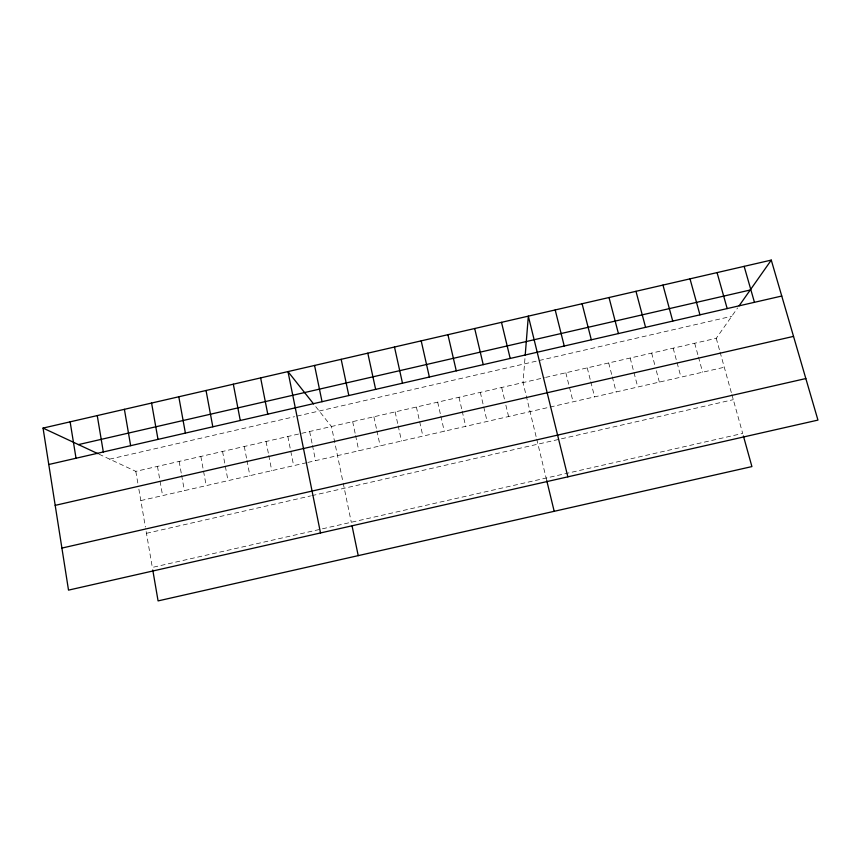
<?xml version="1.0" encoding="UTF-8"?>
<svg xmlns="http://www.w3.org/2000/svg" width="861" height="861" viewBox="0 0 861 861"><rect width="100%" height="100%" fill="white"/><g stroke="black" fill="none" stroke-linecap="round" stroke-linejoin="round"><path stroke-width="0.65" stroke-dasharray="4.3 3.23" d="M524.941 358.606L523.025 382.596L536.414 437.883M545.67 377.398L716.244 338.308L737.608 307.947M109.638 459.15L294.527 416.692M297.12 416.089L731.732 316.288M99.004 454.188L135.812 471.354L544.41 377.688M140.838 500.585L306.538 462.723M307.829 462.422L724.284 367.249M146.467 533.314L310.53 495.947M311.822 495.656L733.292 399.655M315.761 406.661L331.463 426.507L342.958 481.977M716.244 338.308L719.742 350.89M720.087 352.149L731.559 393.402M731.904 394.65L742.688 433.427L152.322 567.421L145.595 528.267M694.687 343.248L698.142 355.83M698.486 357.089L702.619 372.2M673.162 348.178L680.976 377.15M651.648 353.107L655.006 365.71M656.34 370.747L659.354 382.09M630.166 358.036L637.753 387.019M608.695 362.955L611.945 375.568M612.268 376.827L616.175 391.959M587.245 367.873L590.452 380.487M590.775 381.746L594.617 396.878M565.817 372.781L573.082 401.807M536.715 439.132L546.757 480.589M501.662 387.493L504.675 400.128M505.87 405.176L508.582 416.541M480.32 392.379L487.122 421.449M458.988 397.276L461.905 409.911M462.196 411.181L465.693 426.346M437.689 402.152L440.552 414.798M440.832 416.067L444.276 431.243M416.401 407.038L422.88 436.129M395.134 411.913L397.9 424.57M398.18 425.829L401.506 441.015M373.889 416.778L376.612 429.435M376.881 430.704L380.153 445.901M352.666 421.642L355.345 434.31M355.615 435.58L358.811 450.777M343.216 483.236L351.299 522.261M309.637 431.512L312.22 444.179M312.478 445.449L315.567 460.657M287.843 436.505L293.644 465.661M266.06 441.499L268.535 454.177M268.783 455.447L271.753 470.666M244.298 446.482L246.72 459.171M246.967 460.441L249.884 475.67M222.558 451.465L228.025 480.664M200.839 456.448L206.199 485.647M179.142 461.421L181.423 474.12M181.649 475.39L184.394 490.641M157.466 466.393L162.6 495.613M135.812 471.354L137.997 484.065M138.869 489.145L145.38 527.007"/><path stroke-width="1.29" d="M525.199 355.324L528.331 316.138L567.851 476.833M739.115 305.806L771.273 260.097L817.95 420.093L68.514 590.129L43.05 428.089L771.273 260.097M78.448 444.599L750.232 290.006M48.776 464.499L781.756 296.033M55.19 505.364L793.53 336.382M61.906 548.08L805.831 378.549M43.05 428.089L97.917 453.682M313.608 403.949L287.983 371.586L320.507 532.959M744.152 266.361L754.451 302.308M717.062 272.603L727.179 308.582M743.398 435.967L751.911 466.587L158.08 600.903L152.763 569.993M690.005 278.846L699.95 314.835M662.97 285.077L672.742 321.088M635.978 291.309L645.567 327.331M609.018 297.529L618.424 333.573M582.09 303.739L591.324 339.804M555.194 309.949L564.246 346.025M546.757 480.589L554.193 511.305M501.5 322.337L510.196 358.445M474.691 328.515L483.225 364.644M447.924 334.692L456.276 370.843M421.19 340.859L429.37 377.021M394.489 347.015L402.485 383.199M367.808 353.171L375.644 389.376M341.171 359.317L348.823 395.533M352.095 526.093L358.219 555.636M314.566 365.451L322.046 401.689M260.635 377.893L267.771 414.163M233.32 384.2L240.273 420.48M206.037 390.485L212.818 426.798M178.797 396.77L185.395 433.094M151.579 403.056L158.004 439.39M124.393 409.319L130.646 445.686M97.25 415.583L103.32 451.96M70.128 421.836L76.026 458.235"/></g></svg>
